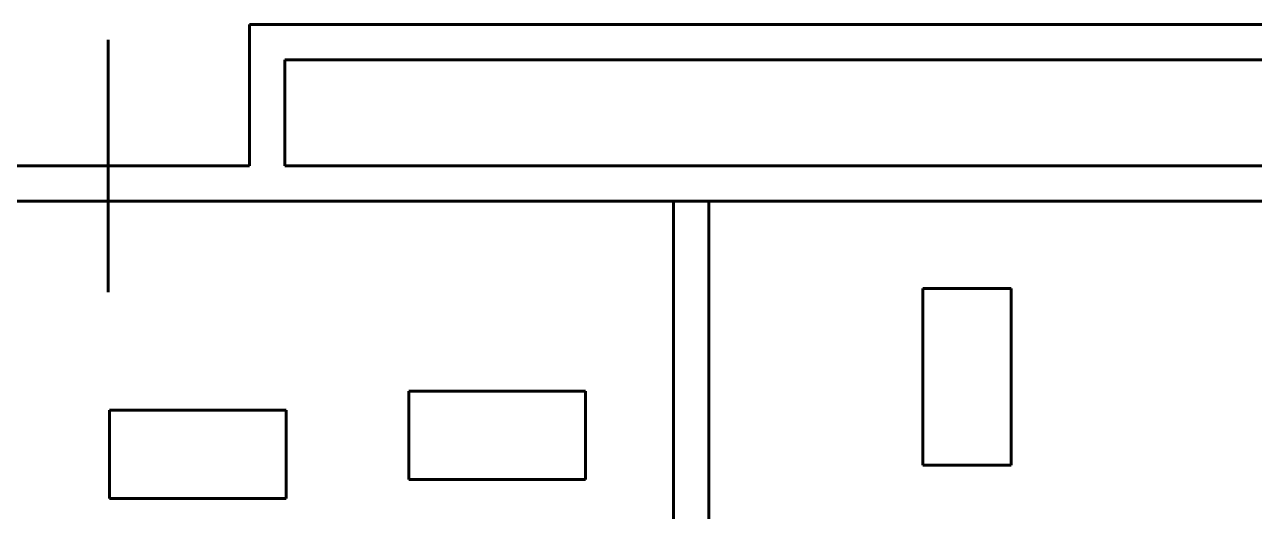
# Model space of a CAD drawing. Extents: x 0 to 297, y 0 to 292.
# Drawn here: x 207.91 to 225.31, y 80.89 to 87.79 of the extents above; entities that cross this region are included whole.
import ezdxf

# ---------------------------------------------------------------- set-up
doc = ezdxf.new("R2010")
doc.units = 0
doc.header["$MEASUREMENT"] = 0
doc.linetypes.add('K5LT_BASIC', pattern=[0])
doc.layers.add('Системный слой', color=7, linetype='Continuous')

# ---------------------------------------------------------------- blocks, each defined once
blk = doc.blocks.new('*U')
at = {"layer": 'Системный слой', "linetype": 'K5LT_BASIC', "lineweight": 60}
for p, q in [((221.867, 84.049), (220.617, 84.049)), ((220.617, 84.049), (220.617, 81.549)), ((221.867, 81.549), (221.867, 84.049)), ((215.841, 82.594), (213.341, 82.594)), ((213.341, 82.594), (213.341, 81.344)), ((215.841, 81.344), (215.841, 82.594)), ((211.608, 82.329), (209.108, 82.329)), ((209.108, 82.329), (209.108, 81.079)), ((211.608, 81.079), (211.608, 82.329)), ((220.617, 81.549), (221.867, 81.549)), ((213.341, 81.344), (215.841, 81.344)), ((209.108, 81.079), (211.608, 81.079))]:
    blk.add_line(p, q, dxfattribs=at)

msp = doc.modelspace()

# ---------------------------------------------------------------- linework, layer by layer
at = {"layer": 'Системный слой', "linetype": 'K5LT_BASIC', "lineweight": 60}
for p, q in [((211.088, 87.786), (230.088, 87.786)), ((211.088, 87.786), (211.088, 85.786)), ((209.088, 87.571), (209.088, 84)), ((211.588, 87.286), (211.588, 85.786)), ((229.588, 87.286), (211.588, 87.286)), ((207.088, 85.786), (211.088, 85.786)), ((211.588, 85.786), (229.588, 85.786)), ((225.088, 85.286), (201.588, 85.286)), ((273.338, 85.286), (201.588, 85.286)), ((217.088, 65.286), (217.088, 85.286)), ((217.588, 65.285), (217.588, 85.286))]:
    msp.add_line(p, q, dxfattribs=at)

# ---------------------------------------------------------------- block references
at = {"layer": 'Системный слой'}
msp.add_blockref('*U', (0, 0), dxfattribs=at)
msp.add_blockref('*U', (0, 0), dxfattribs=at)
msp.add_blockref('*U', (0, 0), dxfattribs=at)
msp.add_blockref('*U', (0, 0), dxfattribs=at)
msp.add_blockref('*U', (0, 0), dxfattribs=at)
msp.add_blockref('*U', (0, 0), dxfattribs=at)
msp.add_blockref('*U', (0, 0), dxfattribs=at)
msp.add_blockref('*U', (0, 0), dxfattribs=at)
msp.add_blockref('*U', (0, 0), dxfattribs=at)
msp.add_blockref('*U', (0, 0), dxfattribs=at)
msp.add_blockref('*U', (0, 0), dxfattribs=at)
msp.add_blockref('*U', (0, 0), dxfattribs=at)
msp.add_blockref('*U', (0, 0), dxfattribs=at)
msp.add_blockref('*U', (0, 0), dxfattribs=at)
msp.add_blockref('*U', (0, 0), dxfattribs=at)
msp.add_blockref('*U', (0, 0), dxfattribs=at)
msp.add_blockref('*U', (0, 0), dxfattribs=at)
msp.add_blockref('*U', (0, 0), dxfattribs=at)
msp.add_blockref('*U', (0, 0), dxfattribs=at)
msp.add_blockref('*U', (0, 0), dxfattribs=at)
msp.add_blockref('*U', (0, 0), dxfattribs=at)
msp.add_blockref('*U', (0, 0), dxfattribs=at)
msp.add_blockref('*U', (0, 0), dxfattribs=at)
msp.add_blockref('*U', (0, 0), dxfattribs=at)
msp.add_blockref('*U', (0, 0), dxfattribs=at)
msp.add_blockref('*U', (0, 0), dxfattribs=at)
msp.add_blockref('*U', (0, 0), dxfattribs=at)
msp.add_blockref('*U', (0, 0), dxfattribs=at)
msp.add_blockref('*U', (0, 0), dxfattribs=at)
msp.add_blockref('*U', (0, 0), dxfattribs=at)
msp.add_blockref('*U', (0, 0), dxfattribs=at)
msp.add_blockref('*U', (0, 0), dxfattribs=at)
msp.add_blockref('*U', (0, 0), dxfattribs=at)
msp.add_blockref('*U', (0, 0), dxfattribs=at)
msp.add_blockref('*U', (0, 0), dxfattribs=at)
msp.add_blockref('*U', (0, 0), dxfattribs=at)
msp.add_blockref('*U', (0, 0), dxfattribs=at)
msp.add_blockref('*U', (0, 0), dxfattribs=at)
msp.add_blockref('*U', (0, 0), dxfattribs=at)
msp.add_blockref('*U', (0, 0), dxfattribs=at)
msp.add_blockref('*U', (0, 0), dxfattribs=at)
msp.add_blockref('*U', (0, 0), dxfattribs=at)
msp.add_blockref('*U', (0, 0), dxfattribs=at)
msp.add_blockref('*U', (0, 0), dxfattribs=at)
msp.add_blockref('*U', (0, 0), dxfattribs=at)
msp.add_blockref('*U', (0, 0), dxfattribs=at)
msp.add_blockref('*U', (0, 0), dxfattribs=at)
msp.add_blockref('*U', (0, 0), dxfattribs=at)
msp.add_blockref('*U', (0, 0), dxfattribs=at)
msp.add_blockref('*U', (0, 0), dxfattribs=at)
msp.add_blockref('*U', (0, 0), dxfattribs=at)
msp.add_blockref('*U', (0, 0), dxfattribs=at)
msp.add_blockref('*U', (0, 0), dxfattribs=at)
msp.add_blockref('*U', (0, 0), dxfattribs=at)
msp.add_blockref('*U', (0, 0), dxfattribs=at)
msp.add_blockref('*U', (0, 0), dxfattribs=at)
msp.add_blockref('*U', (0, 0), dxfattribs=at)
msp.add_blockref('*U', (0, 0), dxfattribs=at)
msp.add_blockref('*U', (0, 0), dxfattribs=at)
msp.add_blockref('*U', (0, 0), dxfattribs=at)
msp.add_blockref('*U', (0, 0), dxfattribs=at)
msp.add_blockref('*U', (0, 0), dxfattribs=at)
msp.add_blockref('*U', (0, 0), dxfattribs=at)
msp.add_blockref('*U', (0, 0), dxfattribs=at)
msp.add_blockref('*U', (0, 0), dxfattribs=at)
msp.add_blockref('*U', (0, 0), dxfattribs=at)
msp.add_blockref('*U', (0, 0), dxfattribs=at)
msp.add_blockref('*U', (0, 0), dxfattribs=at)
msp.add_blockref('*U', (0, 0), dxfattribs=at)
msp.add_blockref('*U', (0, 0), dxfattribs=at)
msp.add_blockref('*U', (0, 0), dxfattribs=at)
msp.add_blockref('*U', (0, 0), dxfattribs=at)
msp.add_blockref('*U', (0, 0), dxfattribs=at)
msp.add_blockref('*U', (0, 0), dxfattribs=at)
msp.add_blockref('*U', (0, 0), dxfattribs=at)
msp.add_blockref('*U', (0, 0), dxfattribs=at)
msp.add_blockref('*U', (0, 0), dxfattribs=at)
msp.add_blockref('*U', (0, 0), dxfattribs=at)
msp.add_blockref('*U', (0, 0), dxfattribs=at)
msp.add_blockref('*U', (0, 0), dxfattribs=at)
msp.add_blockref('*U', (0, 0), dxfattribs=at)
msp.add_blockref('*U', (0, 0), dxfattribs=at)
msp.add_blockref('*U', (0, 0), dxfattribs=at)
msp.add_blockref('*U', (0, 0), dxfattribs=at)
msp.add_blockref('*U', (0, 0), dxfattribs=at)
msp.add_blockref('*U', (0, 0), dxfattribs=at)
msp.add_blockref('*U', (0, 0), dxfattribs=at)
msp.add_blockref('*U', (0, 0), dxfattribs=at)
msp.add_blockref('*U', (0, 0), dxfattribs=at)
msp.add_blockref('*U', (0, 0), dxfattribs=at)
msp.add_blockref('*U', (0, 0), dxfattribs=at)
msp.add_blockref('*U', (0, 0), dxfattribs=at)
msp.add_blockref('*U', (0, 0), dxfattribs=at)
msp.add_blockref('*U', (0, 0), dxfattribs=at)
msp.add_blockref('*U', (0, 0), dxfattribs=at)
msp.add_blockref('*U', (0, 0), dxfattribs=at)
msp.add_blockref('*U', (0, 0), dxfattribs=at)
msp.add_blockref('*U', (0, 0), dxfattribs=at)
msp.add_blockref('*U', (0, 0), dxfattribs=at)
msp.add_blockref('*U', (0, 0), dxfattribs=at)
msp.add_blockref('*U', (0, 0), dxfattribs=at)
msp.add_blockref('*U', (0, 0), dxfattribs=at)
msp.add_blockref('*U', (0, 0), dxfattribs=at)
msp.add_blockref('*U', (0, 0), dxfattribs=at)
msp.add_blockref('*U', (0, 0), dxfattribs=at)
msp.add_blockref('*U', (0, 0), dxfattribs=at)
msp.add_blockref('*U', (0, 0), dxfattribs=at)
msp.add_blockref('*U', (0, 0), dxfattribs=at)
msp.add_blockref('*U', (0, 0), dxfattribs=at)
msp.add_blockref('*U', (0, 0), dxfattribs=at)
msp.add_blockref('*U', (0, 0), dxfattribs=at)
msp.add_blockref('*U', (0, 0), dxfattribs=at)
msp.add_blockref('*U', (0, 0), dxfattribs=at)
msp.add_blockref('*U', (0, 0), dxfattribs=at)
msp.add_blockref('*U', (0, 0), dxfattribs=at)
msp.add_blockref('*U', (0, 0), dxfattribs=at)
msp.add_blockref('*U', (0, 0), dxfattribs=at)
msp.add_blockref('*U', (0, 0), dxfattribs=at)
msp.add_blockref('*U', (0, 0), dxfattribs=at)
msp.add_blockref('*U', (0, 0), dxfattribs=at)
msp.add_blockref('*U', (0, 0), dxfattribs=at)
msp.add_blockref('*U', (0, 0), dxfattribs=at)
msp.add_blockref('*U', (0, 0), dxfattribs=at)
msp.add_blockref('*U', (0, 0), dxfattribs=at)
msp.add_blockref('*U', (0, 0), dxfattribs=at)
msp.add_blockref('*U', (0, 0), dxfattribs=at)
msp.add_blockref('*U', (0, 0), dxfattribs=at)
msp.add_blockref('*U', (0, 0), dxfattribs=at)
msp.add_blockref('*U', (0, 0), dxfattribs=at)
msp.add_blockref('*U', (0, 0), dxfattribs=at)
msp.add_blockref('*U', (0, 0), dxfattribs=at)
msp.add_blockref('*U', (0, 0), dxfattribs=at)
msp.add_blockref('*U', (0, 0), dxfattribs=at)
msp.add_blockref('*U', (0, 0), dxfattribs=at)
msp.add_blockref('*U', (0, 0), dxfattribs=at)
msp.add_blockref('*U', (0, 0), dxfattribs=at)
msp.add_blockref('*U', (0, 0), dxfattribs=at)
msp.add_blockref('*U', (0, 0), dxfattribs=at)
msp.add_blockref('*U', (0, 0), dxfattribs=at)
msp.add_blockref('*U', (0, 0), dxfattribs=at)
msp.add_blockref('*U', (0, 0), dxfattribs=at)
msp.add_blockref('*U', (0, 0), dxfattribs=at)
msp.add_blockref('*U', (0, 0), dxfattribs=at)
msp.add_blockref('*U', (0, 0), dxfattribs=at)
msp.add_blockref('*U', (0, 0), dxfattribs=at)
msp.add_blockref('*U', (0, 0), dxfattribs=at)
msp.add_blockref('*U', (0, 0), dxfattribs=at)
msp.add_blockref('*U', (0, 0), dxfattribs=at)
msp.add_blockref('*U', (0, 0), dxfattribs=at)
msp.add_blockref('*U', (0, 0), dxfattribs=at)
msp.add_blockref('*U', (0, 0), dxfattribs=at)
msp.add_blockref('*U', (0, 0), dxfattribs=at)
msp.add_blockref('*U', (0, 0), dxfattribs=at)
msp.add_blockref('*U', (0, 0), dxfattribs=at)
msp.add_blockref('*U', (0, 0), dxfattribs=at)
msp.add_blockref('*U', (0, 0), dxfattribs=at)
msp.add_blockref('*U', (0, 0), dxfattribs=at)
msp.add_blockref('*U', (0, 0), dxfattribs=at)
msp.add_blockref('*U', (0, 0), dxfattribs=at)
msp.add_blockref('*U', (0, 0), dxfattribs=at)
msp.add_blockref('*U', (0, 0), dxfattribs=at)
msp.add_blockref('*U', (0, 0), dxfattribs=at)
msp.add_blockref('*U', (0, 0), dxfattribs=at)
msp.add_blockref('*U', (0, 0), dxfattribs=at)
msp.add_blockref('*U', (0, 0), dxfattribs=at)
msp.add_blockref('*U', (0, 0), dxfattribs=at)
msp.add_blockref('*U', (0, 0), dxfattribs=at)
msp.add_blockref('*U', (0, 0), dxfattribs=at)
msp.add_blockref('*U', (0, 0), dxfattribs=at)
msp.add_blockref('*U', (0, 0), dxfattribs=at)
msp.add_blockref('*U', (0, 0), dxfattribs=at)
msp.add_blockref('*U', (0, 0), dxfattribs=at)
msp.add_blockref('*U', (0, 0), dxfattribs=at)
msp.add_blockref('*U', (0, 0), dxfattribs=at)
msp.add_blockref('*U', (0, 0), dxfattribs=at)
msp.add_blockref('*U', (0, 0), dxfattribs=at)
msp.add_blockref('*U', (0, 0), dxfattribs=at)
msp.add_blockref('*U', (0, 0), dxfattribs=at)
msp.add_blockref('*U', (0, 0), dxfattribs=at)
msp.add_blockref('*U', (0, 0), dxfattribs=at)
msp.add_blockref('*U', (0, 0), dxfattribs=at)
msp.add_blockref('*U', (0, 0), dxfattribs=at)
msp.add_blockref('*U', (0, 0), dxfattribs=at)
msp.add_blockref('*U', (0, 0), dxfattribs=at)
msp.add_blockref('*U', (0, 0), dxfattribs=at)
msp.add_blockref('*U', (0, 0), dxfattribs=at)
msp.add_blockref('*U', (0, 0), dxfattribs=at)
msp.add_blockref('*U', (0, 0), dxfattribs=at)
msp.add_blockref('*U', (0, 0), dxfattribs=at)
msp.add_blockref('*U', (0, 0), dxfattribs=at)
msp.add_blockref('*U', (0, 0), dxfattribs=at)
msp.add_blockref('*U', (0, 0), dxfattribs=at)
msp.add_blockref('*U', (0, 0), dxfattribs=at)
msp.add_blockref('*U', (0, 0), dxfattribs=at)
msp.add_blockref('*U', (0, 0), dxfattribs=at)
msp.add_blockref('*U', (0, 0), dxfattribs=at)
msp.add_blockref('*U', (0, 0), dxfattribs=at)
msp.add_blockref('*U', (0, 0), dxfattribs=at)
msp.add_blockref('*U', (0, 0), dxfattribs=at)
msp.add_blockref('*U', (0, 0), dxfattribs=at)
msp.add_blockref('*U', (0, 0), dxfattribs=at)
msp.add_blockref('*U', (0, 0), dxfattribs=at)
msp.add_blockref('*U', (0, 0), dxfattribs=at)
msp.add_blockref('*U', (0, 0), dxfattribs=at)
msp.add_blockref('*U', (0, 0), dxfattribs=at)
msp.add_blockref('*U', (0, 0), dxfattribs=at)
msp.add_blockref('*U', (0, 0), dxfattribs=at)
msp.add_blockref('*U', (0, 0), dxfattribs=at)
msp.add_blockref('*U', (0, 0), dxfattribs=at)
msp.add_blockref('*U', (0, 0), dxfattribs=at)
msp.add_blockref('*U', (0, 0), dxfattribs=at)
msp.add_blockref('*U', (0, 0), dxfattribs=at)
msp.add_blockref('*U', (0, 0), dxfattribs=at)
msp.add_blockref('*U', (0, 0), dxfattribs=at)
msp.add_blockref('*U', (0, 0), dxfattribs=at)
msp.add_blockref('*U', (0, 0), dxfattribs=at)
msp.add_blockref('*U', (0, 0), dxfattribs=at)
msp.add_blockref('*U', (0, 0), dxfattribs=at)
msp.add_blockref('*U', (0, 0), dxfattribs=at)
msp.add_blockref('*U', (0, 0), dxfattribs=at)
msp.add_blockref('*U', (0, 0), dxfattribs=at)
msp.add_blockref('*U', (0, 0), dxfattribs=at)
msp.add_blockref('*U', (0, 0), dxfattribs=at)
msp.add_blockref('*U', (0, 0), dxfattribs=at)
msp.add_blockref('*U', (0, 0), dxfattribs=at)
msp.add_blockref('*U', (0, 0), dxfattribs=at)
msp.add_blockref('*U', (0, 0), dxfattribs=at)
msp.add_blockref('*U', (0, 0), dxfattribs=at)
msp.add_blockref('*U', (0, 0), dxfattribs=at)
msp.add_blockref('*U', (0, 0), dxfattribs=at)
msp.add_blockref('*U', (0, 0), dxfattribs=at)
msp.add_blockref('*U', (0, 0), dxfattribs=at)
msp.add_blockref('*U', (0, 0), dxfattribs=at)
msp.add_blockref('*U', (0, 0), dxfattribs=at)
msp.add_blockref('*U', (0, 0), dxfattribs=at)
msp.add_blockref('*U', (0, 0), dxfattribs=at)
msp.add_blockref('*U', (0, 0), dxfattribs=at)
msp.add_blockref('*U', (0, 0), dxfattribs=at)
msp.add_blockref('*U', (0, 0), dxfattribs=at)
msp.add_blockref('*U', (0, 0), dxfattribs=at)
msp.add_blockref('*U', (0, 0), dxfattribs=at)
msp.add_blockref('*U', (0, 0), dxfattribs=at)
msp.add_blockref('*U', (0, 0), dxfattribs=at)
msp.add_blockref('*U', (0, 0), dxfattribs=at)
msp.add_blockref('*U', (0, 0), dxfattribs=at)
msp.add_blockref('*U', (0, 0), dxfattribs=at)
msp.add_blockref('*U', (0, 0), dxfattribs=at)
msp.add_blockref('*U', (0, 0), dxfattribs=at)
msp.add_blockref('*U', (0, 0), dxfattribs=at)
msp.add_blockref('*U', (0, 0), dxfattribs=at)
msp.add_blockref('*U', (0, 0), dxfattribs=at)
msp.add_blockref('*U', (0, 0), dxfattribs=at)
msp.add_blockref('*U', (0, 0), dxfattribs=at)
msp.add_blockref('*U', (0, 0), dxfattribs=at)
msp.add_blockref('*U', (0, 0), dxfattribs=at)
msp.add_blockref('*U', (0, 0), dxfattribs=at)
msp.add_blockref('*U', (0, 0), dxfattribs=at)
msp.add_blockref('*U', (0, 0), dxfattribs=at)
msp.add_blockref('*U', (0, 0), dxfattribs=at)
msp.add_blockref('*U', (0, 0), dxfattribs=at)
msp.add_blockref('*U', (0, 0), dxfattribs=at)
msp.add_blockref('*U', (0, 0), dxfattribs=at)
msp.add_blockref('*U', (0, 0), dxfattribs=at)
msp.add_blockref('*U', (0, 0), dxfattribs=at)
msp.add_blockref('*U', (0, 0), dxfattribs=at)
msp.add_blockref('*U', (0, 0), dxfattribs=at)
msp.add_blockref('*U', (0, 0), dxfattribs=at)
msp.add_blockref('*U', (0, 0), dxfattribs=at)
msp.add_blockref('*U', (0, 0), dxfattribs=at)
msp.add_blockref('*U', (0, 0), dxfattribs=at)
msp.add_blockref('*U', (0, 0), dxfattribs=at)
msp.add_blockref('*U', (0, 0), dxfattribs=at)
msp.add_blockref('*U', (0, 0), dxfattribs=at)
msp.add_blockref('*U', (0, 0), dxfattribs=at)
msp.add_blockref('*U', (0, 0), dxfattribs=at)
msp.add_blockref('*U', (0, 0), dxfattribs=at)
msp.add_blockref('*U', (0, 0), dxfattribs=at)
msp.add_blockref('*U', (0, 0), dxfattribs=at)
msp.add_blockref('*U', (0, 0), dxfattribs=at)
msp.add_blockref('*U', (0, 0), dxfattribs=at)
msp.add_blockref('*U', (0, 0), dxfattribs=at)
msp.add_blockref('*U', (0, 0), dxfattribs=at)
msp.add_blockref('*U', (0, 0), dxfattribs=at)
msp.add_blockref('*U', (0, 0), dxfattribs=at)
msp.add_blockref('*U', (0, 0), dxfattribs=at)
msp.add_blockref('*U', (0, 0), dxfattribs=at)
msp.add_blockref('*U', (0, 0), dxfattribs=at)
msp.add_blockref('*U', (0, 0), dxfattribs=at)
msp.add_blockref('*U', (0, 0), dxfattribs=at)
msp.add_blockref('*U', (0, 0), dxfattribs=at)
msp.add_blockref('*U', (0, 0), dxfattribs=at)
msp.add_blockref('*U', (0, 0), dxfattribs=at)
msp.add_blockref('*U', (0, 0), dxfattribs=at)
msp.add_blockref('*U', (0, 0), dxfattribs=at)
msp.add_blockref('*U', (0, 0), dxfattribs=at)
msp.add_blockref('*U', (0, 0), dxfattribs=at)
msp.add_blockref('*U', (0, 0), dxfattribs=at)
msp.add_blockref('*U', (0, 0), dxfattribs=at)
msp.add_blockref('*U', (0, 0), dxfattribs=at)
msp.add_blockref('*U', (0, 0), dxfattribs=at)
msp.add_blockref('*U', (0, 0), dxfattribs=at)
msp.add_blockref('*U', (0, 0), dxfattribs=at)
msp.add_blockref('*U', (0, 0), dxfattribs=at)
msp.add_blockref('*U', (0, 0), dxfattribs=at)
msp.add_blockref('*U', (0, 0), dxfattribs=at)
msp.add_blockref('*U', (0, 0), dxfattribs=at)
msp.add_blockref('*U', (0, 0), dxfattribs=at)
msp.add_blockref('*U', (0, 0), dxfattribs=at)
msp.add_blockref('*U', (0, 0), dxfattribs=at)
msp.add_blockref('*U', (0, 0), dxfattribs=at)
msp.add_blockref('*U', (0, 0), dxfattribs=at)
msp.add_blockref('*U', (0, 0), dxfattribs=at)
msp.add_blockref('*U', (0, 0), dxfattribs=at)
msp.add_blockref('*U', (0, 0), dxfattribs=at)
msp.add_blockref('*U', (0, 0), dxfattribs=at)
msp.add_blockref('*U', (0, 0), dxfattribs=at)
msp.add_blockref('*U', (0, 0), dxfattribs=at)
msp.add_blockref('*U', (0, 0), dxfattribs=at)
msp.add_blockref('*U', (0, 0), dxfattribs=at)
msp.add_blockref('*U', (0, 0), dxfattribs=at)
msp.add_blockref('*U', (0, 0), dxfattribs=at)
msp.add_blockref('*U', (0, 0), dxfattribs=at)
msp.add_blockref('*U', (0, 0), dxfattribs=at)
msp.add_blockref('*U', (0, 0), dxfattribs=at)
msp.add_blockref('*U', (0, 0), dxfattribs=at)
msp.add_blockref('*U', (0, 0), dxfattribs=at)
msp.add_blockref('*U', (0, 0), dxfattribs=at)
msp.add_blockref('*U', (0, 0), dxfattribs=at)
msp.add_blockref('*U', (0, 0), dxfattribs=at)
msp.add_blockref('*U', (0, 0), dxfattribs=at)
msp.add_blockref('*U', (0, 0), dxfattribs=at)
msp.add_blockref('*U', (0, 0), dxfattribs=at)
msp.add_blockref('*U', (0, 0), dxfattribs=at)
msp.add_blockref('*U', (0, 0), dxfattribs=at)
msp.add_blockref('*U', (0, 0), dxfattribs=at)
msp.add_blockref('*U', (0, 0), dxfattribs=at)
msp.add_blockref('*U', (0, 0), dxfattribs=at)
msp.add_blockref('*U', (0, 0), dxfattribs=at)
msp.add_blockref('*U', (0, 0), dxfattribs=at)
msp.add_blockref('*U', (0, 0), dxfattribs=at)
msp.add_blockref('*U', (0, 0), dxfattribs=at)
msp.add_blockref('*U', (0, 0), dxfattribs=at)
msp.add_blockref('*U', (0, 0), dxfattribs=at)
msp.add_blockref('*U', (0, 0), dxfattribs=at)
msp.add_blockref('*U', (0, 0), dxfattribs=at)
msp.add_blockref('*U', (0, 0), dxfattribs=at)
msp.add_blockref('*U', (0, 0), dxfattribs=at)
msp.add_blockref('*U', (0, 0), dxfattribs=at)
msp.add_blockref('*U', (0, 0), dxfattribs=at)
msp.add_blockref('*U', (0, 0), dxfattribs=at)
msp.add_blockref('*U', (0, 0), dxfattribs=at)
msp.add_blockref('*U', (0, 0), dxfattribs=at)
msp.add_blockref('*U', (0, 0), dxfattribs=at)
msp.add_blockref('*U', (0, 0), dxfattribs=at)
msp.add_blockref('*U', (0, 0), dxfattribs=at)
msp.add_blockref('*U', (0, 0), dxfattribs=at)
msp.add_blockref('*U', (0, 0), dxfattribs=at)
msp.add_blockref('*U', (0, 0), dxfattribs=at)
msp.add_blockref('*U', (0, 0), dxfattribs=at)
msp.add_blockref('*U', (0, 0), dxfattribs=at)
msp.add_blockref('*U', (0, 0), dxfattribs=at)
msp.add_blockref('*U', (0, 0), dxfattribs=at)
msp.add_blockref('*U', (0, 0), dxfattribs=at)
msp.add_blockref('*U', (0, 0), dxfattribs=at)
msp.add_blockref('*U', (0, 0), dxfattribs=at)
msp.add_blockref('*U', (0, 0), dxfattribs=at)
msp.add_blockref('*U', (0, 0), dxfattribs=at)
msp.add_blockref('*U', (0, 0), dxfattribs=at)
msp.add_blockref('*U', (0, 0), dxfattribs=at)
msp.add_blockref('*U', (0, 0), dxfattribs=at)
msp.add_blockref('*U', (0, 0), dxfattribs=at)
msp.add_blockref('*U', (0, 0), dxfattribs=at)
msp.add_blockref('*U', (0, 0), dxfattribs=at)
msp.add_blockref('*U', (0, 0), dxfattribs=at)
msp.add_blockref('*U', (0, 0), dxfattribs=at)
msp.add_blockref('*U', (0, 0), dxfattribs=at)
msp.add_blockref('*U', (0, 0), dxfattribs=at)
msp.add_blockref('*U', (0, 0), dxfattribs=at)
msp.add_blockref('*U', (0, 0), dxfattribs=at)
msp.add_blockref('*U', (0, 0), dxfattribs=at)
msp.add_blockref('*U', (0, 0), dxfattribs=at)
msp.add_blockref('*U', (0, 0), dxfattribs=at)
msp.add_blockref('*U', (0, 0), dxfattribs=at)
msp.add_blockref('*U', (0, 0), dxfattribs=at)
msp.add_blockref('*U', (0, 0), dxfattribs=at)
msp.add_blockref('*U', (0, 0), dxfattribs=at)
msp.add_blockref('*U', (0, 0), dxfattribs=at)
msp.add_blockref('*U', (0, 0), dxfattribs=at)
msp.add_blockref('*U', (0, 0), dxfattribs=at)
msp.add_blockref('*U', (0, 0), dxfattribs=at)
msp.add_blockref('*U', (0, 0), dxfattribs=at)
msp.add_blockref('*U', (0, 0), dxfattribs=at)
msp.add_blockref('*U', (0, 0), dxfattribs=at)
msp.add_blockref('*U', (0, 0), dxfattribs=at)
msp.add_blockref('*U', (0, 0), dxfattribs=at)
msp.add_blockref('*U', (0, 0), dxfattribs=at)
msp.add_blockref('*U', (0, 0), dxfattribs=at)
msp.add_blockref('*U', (0, 0), dxfattribs=at)
msp.add_blockref('*U', (0, 0), dxfattribs=at)
msp.add_blockref('*U', (0, 0), dxfattribs=at)
msp.add_blockref('*U', (0, 0), dxfattribs=at)
msp.add_blockref('*U', (0, 0), dxfattribs=at)
msp.add_blockref('*U', (0, 0), dxfattribs=at)
msp.add_blockref('*U', (0, 0), dxfattribs=at)
msp.add_blockref('*U', (0, 0), dxfattribs=at)
msp.add_blockref('*U', (0, 0), dxfattribs=at)
msp.add_blockref('*U', (0, 0), dxfattribs=at)
msp.add_blockref('*U', (0, 0), dxfattribs=at)
msp.add_blockref('*U', (0, 0), dxfattribs=at)
msp.add_blockref('*U', (0, 0), dxfattribs=at)
msp.add_blockref('*U', (0, 0), dxfattribs=at)
msp.add_blockref('*U', (0, 0), dxfattribs=at)
msp.add_blockref('*U', (0, 0), dxfattribs=at)
msp.add_blockref('*U', (0, 0), dxfattribs=at)
msp.add_blockref('*U', (0, 0), dxfattribs=at)
msp.add_blockref('*U', (0, 0), dxfattribs=at)
msp.add_blockref('*U', (0, 0), dxfattribs=at)
msp.add_blockref('*U', (0, 0), dxfattribs=at)
msp.add_blockref('*U', (0, 0), dxfattribs=at)
msp.add_blockref('*U', (0, 0), dxfattribs=at)
msp.add_blockref('*U', (0, 0), dxfattribs=at)

doc.saveas('drawing.dxf')
